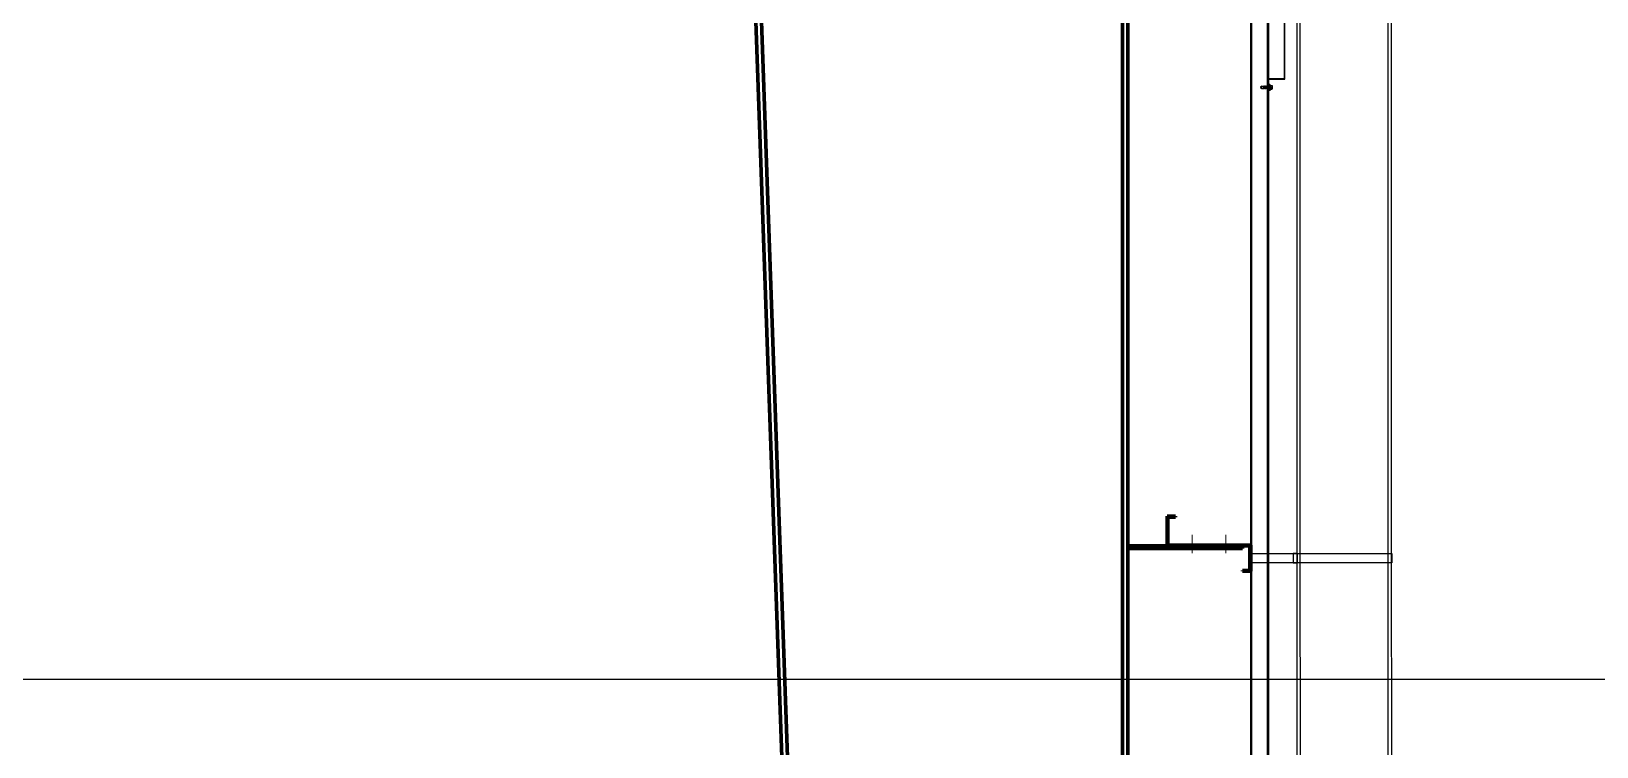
# Model space of a CAD drawing. Header units: inches. Extents: x 2 to 32666, y -5537 to 22.
# Drawn here: x 14781.56 to 14800.25, y -3845.55 to -3837.01 of the extents above; entities that cross this region are included whole.
import ezdxf

# ---------------------------------------------------------------- set-up
doc = ezdxf.new("R2010")
doc.units = ezdxf.units.IN
doc.header["$MEASUREMENT"] = 0
doc.linetypes.add('CENTER', pattern=[2, 1.25, -0.25, 0.25, -0.25])
for name, color, linetype in [('1', 1, 'Continuous'), ('2', 2, 'Continuous'), ('3', 3, 'Continuous'), ('4', 4, 'Continuous'), ('6', 6, 'Continuous'), ('9', 9, 'Continuous'), ('STRUCTURE', 1, 'Continuous'), ('Tim truc', 8, 'Continuous')]:
    doc.layers.add(name, color=color, linetype=linetype)

# ---------------------------------------------------------------- blocks, each defined once
blk = doc.blocks.new('Short_Self_drilling')
at = {"layer": 'STRUCTURE', "color": 1, "linetype": 'Continuous'}
for p, q in [((6.4, 1.7), (-6.4, 1.7)), ((5.1, 3.8), (-5.1, 3.8)), ((-2.6, 2.9), (-5.1, 2.9)), ((-3.4, 3.8), (-3.4, 6.8)), ((3, 7.2), (-3, 7.2)), ((2.6, 2.9), (-2.6, 2.9)), ((-2.1, 2.8), (-2.1, 2.9)), ((6.3, 0), (0, 0)), ((2.2, 2.8), (2.2, 2.9)), ((2.2, -0.5), (2.2, 0)), ((5.1, 2.9), (2.6, 2.9)), ((3.4, 3.8), (3.4, 6.8)), ((3, -1.2), (-2.7, -0.2)), ((3, -2.7), (-2.7, -1.8)), ((3, -4.2), (-2.7, -3.3)), ((3, -5.8), (-2.7, -4.8)), ((3, -7.3), (-2.7, -6.3)), ((-1.9, -8), (-2.7, -7.9)), ((-2.1, -1.4), (-2.1, -0.9)), ((-2.1, -2.9), (-2.1, -2.4)), ((-2.1, -4.4), (-2.1, -3.9)), ((-2.1, -6), (-2.1, -5.4)), ((-2.1, -7.5), (-2.1, -7)), ((-2.1, -12.3), (-2.1, -8.5)), ((3, -8.8), (-1.1, -8.1)), ((2.1, -12.3), (2.1, -9.1)), ((2.2, -2), (2.2, -1.5)), ((2.2, -3.6), (2.2, -3)), ((2.2, -5.1), (2.2, -4.6)), ((2.2, -6.6), (2.2, -6.1)), ((2.2, -8.1), (2.2, -7.6))]:
    blk.add_line(p, q, dxfattribs=at)
blk.add_lwpolyline([(6.4, 1.3), (6.4, 1.7), (2.1, 2.8), (-2.1, 2.8), (-6.4, 1.7), (-6.4, 1.3)], close=True, dxfattribs=at)
for points in [[(-6.4, 1.3, -0.088869), (-6.3, 0), (0, 0)], [(-0.1, 3.8), (-0.3, 6.2, 0.338878), (-3.1, 6.2), (-3.3, 3.8)], [(3.3, 3.8), (3.1, 6.2, 0.338878), (0.3, 6.2), (0.1, 3.8)], [(2.1, -12.3), (0.2, -14.2, -0.333596), (-0.2, -14.2), (-2.1, -12.3)], [(-0.1, -14), (-1, -12.2, -0.148657), (-1.4, -11.2), (-2, -7.7, -0.815006), (-1.2, -7.8, 0.150833), (-0.8, -8.7)], [(2.1, -12.3), (1.7, -11.7, 0.52242), (0.9, -11.7), (-0.2, -14.2)]]:
    blk.add_lwpolyline(points, format="xyb", dxfattribs=at)
for points in [[(3, -1.2), (2.2, -1.5), (-2.1, -0.8), (-2.7, -0.2), (-2.4, 0)], [(3, -2.7), (2.2, -3), (-2.1, -2.4), (-2.7, -1.8), (-2.1, -1.4), (2.2, -2), (3, -2.7)], [(3, -4.2), (2.2, -4.6), (-2.1, -3.9), (-2.7, -3.3), (-2.1, -2.9), (2.2, -3.6), (3, -4.2)], [(3, -5.8), (2.2, -6.1), (-2.1, -5.4), (-2.7, -4.8), (-2.1, -4.4), (2.2, -5.1), (3, -5.8)], [(3, -7.3), (2.2, -7.6), (-2.1, -7), (-2.7, -6.3), (-2.1, -6), (2.2, -6.6), (3, -7.3)], [(-1.8, -8.5), (-2.1, -8.5), (-2.7, -7.9), (-2.1, -7.5), (-1.8, -7.5)], [(-1.3, -7.6), (2.2, -8.1), (3, -8.8)], [(-1.2, 0), (2.2, -0.5), (3, -1.2)], [(3, -8.8), (2.2, -9.1), (-0.8, -8.7)]]:
    blk.add_lwpolyline(points, dxfattribs=at)
for centre, radius, start, end in [((-5, 3.3), 0.455, 109.7949, 250.2674), ((-3, 6.8), 0.429, 90.0311, 180.0311), ((3, 6.8), 0.429, 0.0311, 90.0311), ((5.1, 3.3), 0.435, 279.7276, 80.3347), ((10, 0.2), 3.74, 162.2963, 182.6103)]:
    blk.add_arc(centre, radius, start, end, dxfattribs=at)

msp = doc.modelspace()

# ---------------------------------------------------------------- linework, layer by layer
at = {"layer": '1'}
for points in [[(14796.1226, -3843.2473), (14797.8043, -3843.2472), (14797.8043, -3843.359), (14796.1226, -3843.359)], [(14796.6816, -3843.2473), (14796.6273, -3843.2473), (14796.6273, -3843.359), (14796.6816, -3843.359)]]:
    msp.add_lwpolyline(points, close=True, dxfattribs=at)
at = {"layer": '2', "lineweight": 100}
for p, q in [((14789.9893, -3830.5674), (14791.2755, -3866.9134)), ((14790.0559, -3830.5651), (14791.3421, -3866.9111)), ((14794.5893, -3830.5651), (14794.5893, -3869.5769)), ((14794.6559, -3830.5651), (14794.6559, -3869.5769)), ((14795.1226, -3843.1565), (14795.1226, -3842.8031)), ((14795.1226, -3842.8031), (14795.2226, -3842.8031)), ((14795.2226, -3842.8031), (14795.2226, -3842.8131)), ((14795.2226, -3842.8131), (14795.1326, -3842.8131)), ((14795.1326, -3842.8131), (14795.1326, -3843.1465)), ((14794.6559, -3843.1565), (14795.1226, -3843.1565)), ((14795.1326, -3843.1465), (14795.1226, -3843.1365)), ((14795.1226, -3843.1565), (14796.1126, -3843.1565)), ((14795.1426, -3843.1565), (14795.1326, -3843.1465)), ((14795.1326, -3843.1465), (14796.1226, -3843.1465)), ((14796.0226, -3843.1565), (14796.0226, -3843.1898)), ((14796.1126, -3843.4498), (14796.1126, -3843.1565)), ((14796.1226, -3843.1465), (14796.1226, -3843.4598)), ((14796.0226, -3843.1898), (14794.6559, -3843.1898)), ((14796.0226, -3843.4598), (14796.0226, -3843.4498)), ((14796.0226, -3843.4498), (14796.1126, -3843.4498)), ((14796.1226, -3843.4598), (14796.0226, -3843.4598))]:
    msp.add_line(p, q, dxfattribs=at)
at = {"layer": '2', "lineweight": 0}
for p, q in [((14795.4226, -3843.2098), (14795.4226, -3843.0231)), ((14795.4226, -3843.2098), (14795.4226, -3843.0231)), ((14795.4226, -3843.2431), (14795.4226, -3843.0231)), ((14795.4226, -3843.2098), (14795.4226, -3843.1465)), ((14795.4226, -3843.2098), (14795.4226, -3843.1465)), ((14795.8226, -3843.2098), (14795.8226, -3843.0231)), ((14795.8226, -3843.2098), (14795.8226, -3843.0231)), ((14795.8226, -3843.2431), (14795.8226, -3843.0231)), ((14795.8226, -3843.2098), (14795.8226, -3843.1465)), ((14795.8226, -3843.2098), (14795.8226, -3843.1465))]:
    msp.add_line(p, q, dxfattribs=at)
at = {"layer": '3'}
for p, q in [((14796.1226, -3868.1635), (14796.1226, -3836.193)), ((14796.136, -3868.1635), (14796.136, -3836.193)), ((14796.3226, -3868.1635), (14796.3226, -3836.193)), ((14796.336, -3868.1635), (14796.336, -3836.193))]:
    msp.add_line(p, q, dxfattribs=at)
at = {"layer": '4'}
for points in [[(14796.6975, -3910.5769), (14796.6714, -3826.4594), (14796.6365, -3826.3554), (14796.6365, -3825.5625), (14797.8291, -3825.5625), (14797.8291, -3826.3554), (14797.7942, -3826.4594), (14797.8202, -3910.5769)], [(14796.7347, -3910.5769), (14796.7087, -3826.4533), (14796.6737, -3826.3493), (14796.6737, -3825.5625)], [(14797.783, -3910.5769), (14797.7569, -3826.4533), (14797.7919, -3826.3493), (14797.7919, -3825.5625)]]:
    msp.add_lwpolyline(points, dxfattribs=at)
at = {"layer": '6'}
msp.add_lwpolyline([(14796.3293, -3837.7862), (14796.3293, -3837.5862), (14796.5293, -3837.5862), (14796.5293, -3836.8195), (14797.296, -3836.8195), (14797.296, -3836.6195), (14797.496, -3836.6195), (14797.496, -3836.6129), (14797.2893, -3836.6129), (14797.2893, -3836.8129), (14796.5226, -3836.8129), (14796.5226, -3837.5795), (14796.3226, -3837.5795), (14796.3226, -3837.7862)], close=True, dxfattribs=at)
at = {"layer": '9'}
msp.add_lwpolyline([(14834.5518, -3756.3034), (14771.1971, -3756.3034), (14771.1971, -3844.7464), (14829.7867, -3844.7464)], dxfattribs=at)
at = {"layer": 'Tim truc', "linetype": 'CENTER'}
msp.add_line((14794.6559, -3942.0137), (14794.6559, -3784.9102), dxfattribs=at)

# ---------------------------------------------------------------- block references
at = {"color": 1, "xscale": -0.006400000000495363, "yscale": 0.006400000000495364, "zscale": 0.006400000000495364, "rotation": 270.0311275495936}
msp.add_blockref('Short_Self_drilling', (14796.3308, -3837.6836), dxfattribs=at)

doc.saveas('drawing.dxf')
